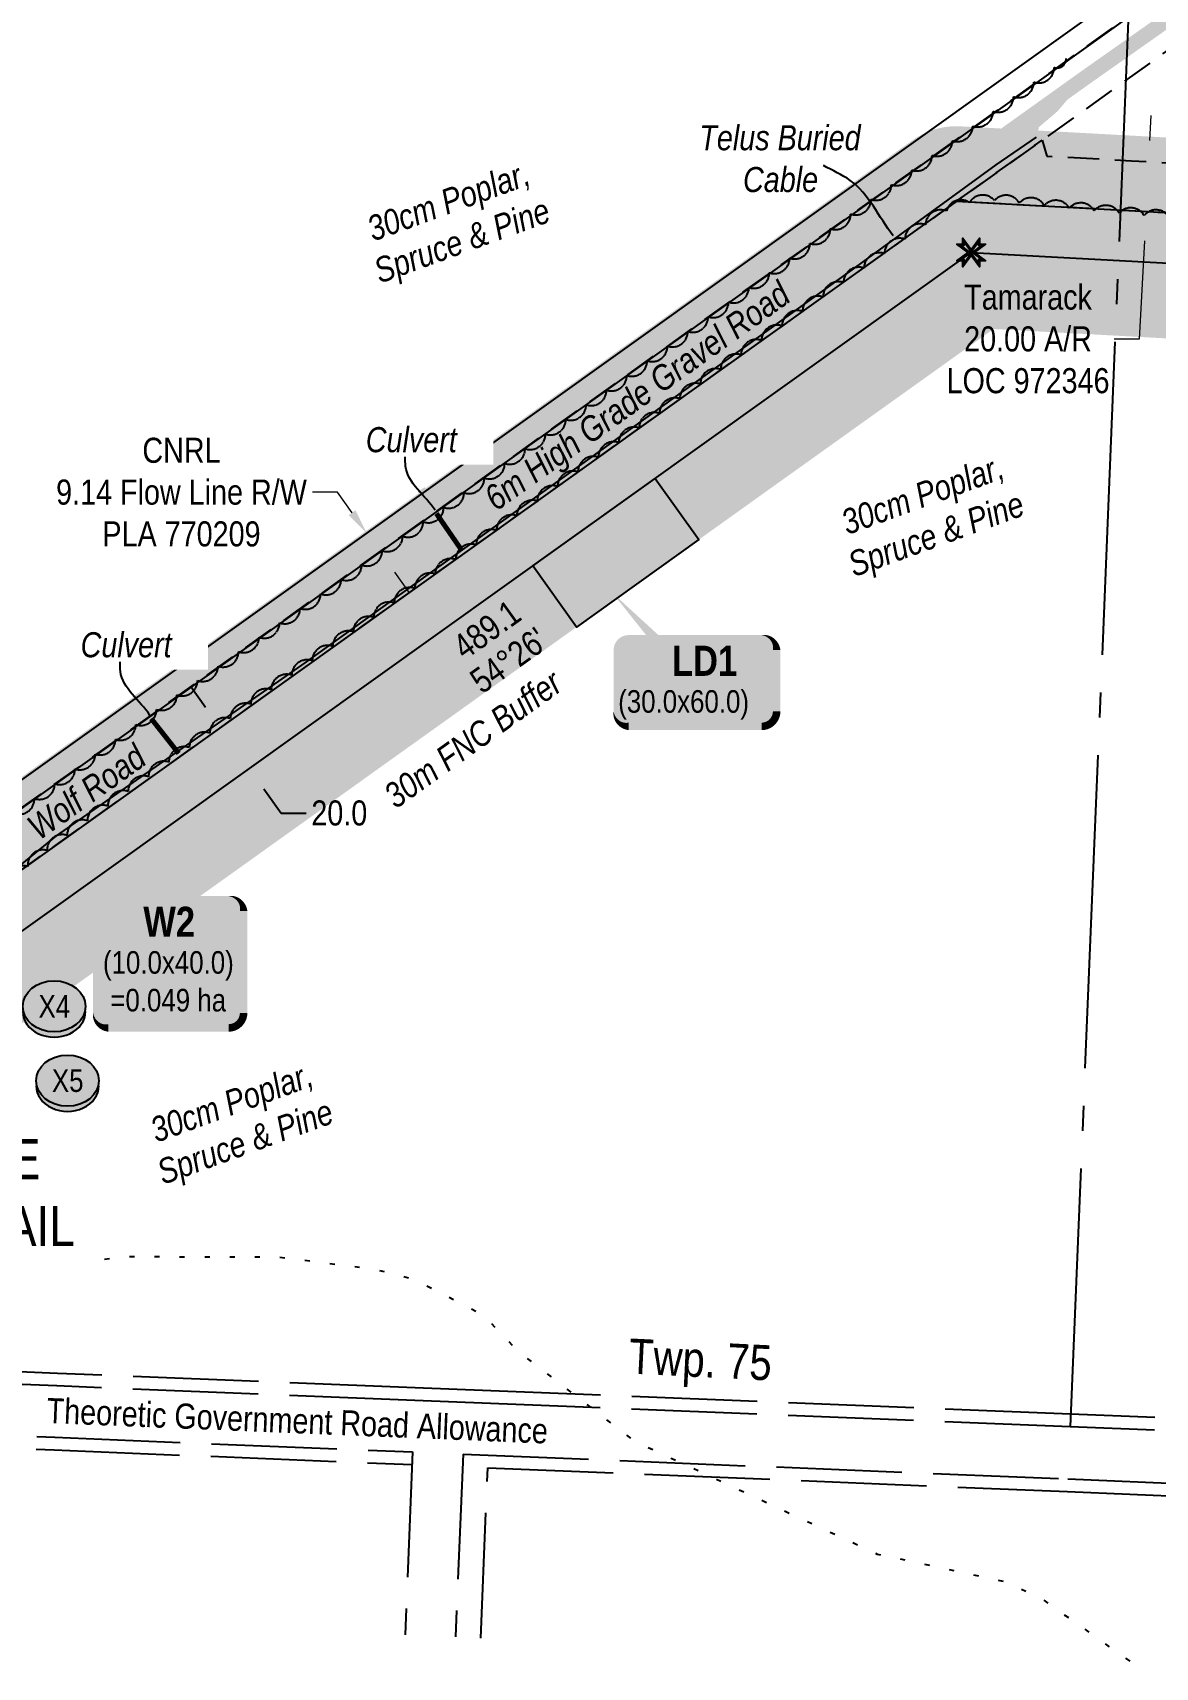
# Model space of a CAD drawing. Extents: x 316540 to 320825, y 6149619 to 6152593.
# Drawn here: x 317863 to 318311, y 6149748 to 6150400 of the extents above; entities that cross this region are included whole.
import ezdxf
from ezdxf.enums import TextEntityAlignment as Align

# ---------------------------------------------------------------- set-up
doc = ezdxf.new("R2010")
doc.units = 0
doc.header["$LTSCALE"] = 5
doc.header["$PDSIZE"] = 0.5
for name, pattern in [('0', [1, 1, 0]), ('foc-ACCESSROAD', [3.75, 2.5, -1.25]), ('foc-QUARTERLINE', [33, 25, -3, 2, -3]), ('foc-UNSURVEYED', [12.5, 10, -2.5]), ('foc-WHEELTRACKS', [2, 0.4, -1.6])]:
    doc.linetypes.add(name, pattern=pattern)
for name, color, linetype, lineweight in [('AS-GENERAL', 48, 'Continuous', 18), ('C-AR-T', 13, 'Continuous', 9), ('F-RW-T', 190, 'Continuous', 9), ('T-TEXT', 48, 'Continuous', 18)]:
    doc.layers.add(name, color=color, linetype=linetype, lineweight=lineweight)
for name, color, linetype in [('AS-ROADS', 254, 'Continuous'), ('AS-TELEPHONE', 224, 'foc-TEL'), ('AS-TELEPHONE-T', 224, 'Continuous'), ('C-AR', 13, 'foc-ACCESSROAD'), ('D-TXT', 6, 'Continuous'), ('DETAIL-T', 7, 'Continuous'), ('F-AR', 190, 'foc-ACCESSROAD'), ('F-RW', 190, 'Continuous'), ('L-BD1', 253, 'Continuous'), ('L-MON', 1, 'Continuous'), ('L-ROAD-T', 7, 'Continuous'), ('L-SECQ', 8, 'foc-QUARTERLINE'), ('L-USEC', 7, 'foc-UNSURVEYED'), ('P-BUFFER-H 30m', 51, 'Continuous'), ('P-BUFFER-T', 40, 'Continuous'), ('P-CROSSINGS', 250, 'Continuous'), ('P-PROPOSED', 10, 'Continuous'), ('P-PROPOSED-H', 21, 'Continuous'), ('P-TEMP-BLOCKS', 250, 'Continuous'), ('P-TEMP-H', 41, 'Continuous'), ('P-TEMP_LOG DECK', 46, 'Continuous'), ('P-TXT', 4, 'Continuous'), ('T-BUSH', 110, '0'), ('T-BUSH-T', 110, 'Continuous'), ('T-WATER-P3', 160, 'foc-WHEELTRACKS')]:
    doc.layers.add(name, color=color, linetype=linetype)
doc.styles.add('80', font='ARIALN.TTF', dxfattribs={"height": 10})
doc.styles.add('80CG', font='ARIALN.TTF', dxfattribs={"height": 10})
doc.styles.add('80L', font='ARIALN.TTF', dxfattribs={"height": 10})
doc.styles.add('80LS', font='ARIALNI.TTF', dxfattribs={"height": 10})
doc.styles.add('BOLD', font='ARIALNB.TTF')
doc.styles.add('Crossing', font='ARIALN.TTF', dxfattribs={"height": 10})
doc.styles.add('foc-LtypeFont', font='ARIALN.TTF', dxfattribs={"height": 7.35})
doc.linetypes.add('foc-TEL', pattern='A,2,-1,["T",foc-LtypeFont,S=0.2,R=0,X=-0.425,Y=-0.75],-1.24,8', length=12.24)
doc.dimstyles.new('Compass 5 000', dxfattribs={"dimscale": 5, "dimtxt": 9, "dimasz": 2, "dimexe": 0.2, "dimexo": 0.0625, "dimgap": 0.5, "dimtad": 0, "dimtih": 1, "dimtoh": 1, "dimzin": 0, "dimdsep": 46, "dimtxsty": '80CG', "dimcen": 0.1, "dimse1": 1, "dimse2": 1, "dimclrd": 256, "dimclrt": 256, "dimaunit": 1, "dimadec": 4, "dimazin": 0, "dimtfac": 0.06, "dimtofl": 0, "dimtmove": 0, "dimatfit": 1, "dimfxl": 0.2, "dimtolj": 1, "dimtzin": 0, "dimlwd": -1, "dimarcsym": 0})

# ---------------------------------------------------------------- blocks, each defined once
blk = doc.blocks.new('*D23')
at = {"layer": 'Defpoints', "color": 0, "transparency": 16777216}
for p in [(318085.01, 6150263.69), (318090.32, 6150256.23), (317996.19, 6150200.45)]:
    blk.add_point(p, dxfattribs=at)
at = {"layer": 'F-RW-T', "transparency": 16777216}
for p, q in [((317984.59, 6150216.74), (317974.59, 6150216.74)), ((317990.39, 6150208.59), (317984.59, 6150216.74)), ((318007.3, 6150184.85), (318013.1, 6150176.7))]:
    blk.add_line(p, q, dxfattribs=at)
for points in [[(317991.75, 6150209.56), (317989.03, 6150207.63), (317996.19, 6150200.45)], [(318008.66, 6150185.81), (318005.94, 6150183.88), (318001.5, 6150192.99)]]:
    blk.add_solid(points, dxfattribs=at)
at = {"layer": 'F-RW-T', "transparency": 16777216, "insert": (317922.39, 6150216.74), "char_height": 10, "attachment_point": 5, "style": '80CG'}
blk.add_mtext('\\A1;CNRL\\P9.14 Flow Line R/W\\PPLA 770209', dxfattribs=at)
blk = doc.blocks.new('*D24')
at = {"layer": 'C-AR-T', "transparency": 16777216}
for p, q in [((318308.41, 6150356.98), (318308.95, 6150366.96)), ((318306.24, 6150316.98), (318304.11, 6150277.84)), ((318304.11, 6150277.84), (318294.11, 6150277.84))]:
    blk.add_line(p, q, dxfattribs=at)
for points in [[(318306.75, 6150357.07), (318310.08, 6150356.88), (318307.87, 6150346.99)], [(318304.57, 6150317.07), (318307.9, 6150316.89), (318306.78, 6150326.96)]]:
    blk.add_solid(points, dxfattribs=at)
at = {"layer": 'Defpoints', "color": 0, "transparency": 16777216}
for p in [(318286.56, 6150348.15), (318285.47, 6150328.12), (318306.78, 6150326.96)]:
    blk.add_point(p, dxfattribs=at)
at = {"layer": 'C-AR-T', "transparency": 16777216, "insert": (318259.81, 6150277.84), "char_height": 10, "attachment_point": 5, "style": '80CG'}
blk.add_mtext('\\A1;Tamarack\\P20.00 A/R\\PLOC 972346', dxfattribs=at)
blk = doc.blocks.new('*U29')
h = blk.add_hatch(color=191)
edge = h.paths.add_edge_path()
edge.add_line((-26.5, -17.92), (26.5, -17.92))
edge.add_arc((26.5, -11.92), 6, 270, 360)
edge.add_line((32.5, -11.92), (32.5, 12.5))
edge.add_arc((26.5, 12.5), 6, 0, 90)
edge.add_line((26.5, 18.5), (-26.5, 18.5))
edge.add_arc((-26.5, 12.5), 6, 90, 180)
edge.add_line((-32.5, 12.5), (-32.5, -11.92))
edge.add_arc((-26.5, -11.92), 6, 180, 270)
at = {"flags": 128}
blk.add_lwpolyline([(-32.91, 35.27, 0, 7.5, 0), (0, 0, 0, 0, 0)], format="xyseb", dxfattribs=at)
at = {"color": 250, "flags": 128}
blk.add_lwpolyline([(-26.5, -17.92, 3, 3, 0), (26.5, -17.92, 3, 3, 0.414214), (32.5, -11.92, 3, 3, 0), (32.5, 12.5, 3, 0, 0.414214), (26.5, 18.5, 0, 0, 0), (-26.5, 18.5, 0, 0, 0.414214), (-32.5, 12.5, 0, 0, 0), (-32.5, -11.92, 0, 3, 0.414214)], format="xyseb", close=True, dxfattribs=at)
at = {"color": 250}
for tag, p, height, style in [('TEMP_AREA_W1_001', (-9.21, 2.24), 12, 'BOLD'), ('ENTER_TEXT_001', (-30.66, -12.47), 9, '80')]:
    blk.add_attdef(tag, p, '', height=height, dxfattribs=dict(at, style=style))
blk = doc.blocks.new('xing2')
h = blk.add_hatch(color=50)
h.dxf.hatch_style = 1
edge = h.paths.add_edge_path()
edge.add_ellipse((0, 0), major_axis=(-12.5, 0), ratio=0.816297, start_angle=0, end_angle=360)
h = blk.add_hatch(color=250)
h.dxf.hatch_style = 1
edge = h.paths.add_edge_path()
edge.add_ellipse((0, -2.05), major_axis=(-12.5, 0), ratio=0.816297, start_angle=0, end_angle=180)
edge.add_line((12.5, -2.05), (12.5, 0))
edge.add_ellipse((0, 0), major_axis=(-12.5, 0), ratio=0.816297, start_angle=0, end_angle=180, ccw=False)
edge.add_line((-12.5, 0), (-12.5, -2.05))
at = {"color": 250}
blk.add_ellipse((0, 0), major_axis=(-12.5, 0), ratio=0.816297, dxfattribs=at)
blk.add_ellipse((0, -2.05), major_axis=(-12.5, 0), ratio=0.816297, start_param=0, end_param=3.141593, dxfattribs=at)
at = {"color": 250, "style": 'Crossing'}
blk.add_attdef('CROSSING', text='', height=9, dxfattribs=at).set_placement((0.09, 0.02), align=Align.MIDDLE_CENTER)
at = {"color": 250, "style": 'Crossing', "flags": 1}
for tag, p in [('OWNER', (0.09, -12.49)), ('DESCRIPTION', (0.09, -25.77)), ('LOCATION', (0.09, -39.3)), ('DWG_REF', (0.09, -52.84))]:
    blk.add_attdef(tag, text='', height=9, dxfattribs=at).set_placement(p, align=Align.MIDDLE_CENTER)
blk = doc.blocks.new('TEMP')
h = blk.add_hatch(color=255)
h.dxf.hatch_style = 1
h.paths.add_polyline_path([(0, 0.25), (-0.67, 1.15), (-0.67, 0.67), (-1.15, 0.67), (-0.25, 0), (-1.15, -0.67), (-0.67, -0.67), (-0.67, -1.15), (0, -0.25), (0.67, -1.15), (0.67, -0.67), (1.15, -0.67), (0.25, 0), (1.15, 0.67), (0.67, 0.67), (0.67, 1.15)])
h.paths.add_polyline_path([(0.57, 0.85), (0.57, 0.57), (0.85, 0.57), (0.08, 0), (0.85, -0.57), (0.57, -0.57), (0.57, -0.85), (0, -0.08), (-0.57, -0.85), (-0.57, -0.57), (-0.85, -0.57), (-0.08, 0), (-0.85, 0.57), (-0.57, 0.57), (-0.57, 0.85), (0, 0.08)], flags=16)
h = blk.add_hatch(color=1)
h.dxf.hatch_style = 1
h.paths.add_polyline_path([(0, 0.08), (-0.57, 0.85), (-0.57, 0.57), (-0.85, 0.57), (-0.08, 0), (-0.85, -0.57), (-0.57, -0.57), (-0.57, -0.85), (0, -0.08), (0.57, -0.85), (0.57, -0.57), (0.85, -0.57), (0.08, 0), (0.85, 0.57), (0.57, 0.57), (0.57, 0.85)])
at = {"color": 1}
for p, q in [((-0.08, 0), (0.08, 0)), ((0, 0.08), (0, -0.08))]:
    blk.add_line(p, q, dxfattribs=at)
at = {"color": 255, "flags": 128}
blk.add_lwpolyline([(-0.25, 0), (-1.15, 0.67), (-0.67, 0.67), (-0.67, 1.15), (0, 0.25), (0.67, 1.15), (0.67, 0.67), (1.15, 0.67), (0.25, 0), (1.15, -0.67), (0.67, -0.67), (0.67, -1.15), (0, -0.25), (-0.67, -1.15), (-0.67, -0.67), (-1.15, -0.67)], close=True, dxfattribs=at)
at = {"color": 1, "flags": 128}
blk.add_lwpolyline([(-0.08, 0), (-0.85, 0.57), (-0.57, 0.57), (-0.57, 0.85), (0, 0.08), (0.57, 0.85), (0.57, 0.57), (0.85, 0.57), (0.08, 0), (0.85, -0.57), (0.57, -0.57), (0.57, -0.85), (0, -0.08), (-0.57, -0.85), (-0.57, -0.57), (-0.85, -0.57)], close=True, dxfattribs=at)
blk = doc.blocks.new('*D42')
at = {"layer": 'Defpoints', "color": 0, "transparency": 16777216}
for p in [(318152.39, 6150276.34), (318164.02, 6150260.07), (317937.74, 6150122.83)]:
    blk.add_point(p, dxfattribs=at)
at = {"layer": 'P-TXT', "transparency": 16777216}
for p, q in [((317931.92, 6150130.96), (317926.1, 6150139.09)), ((317955.19, 6150098.43), (317962.08, 6150088.78)), ((317962.08, 6150088.78), (317972.08, 6150088.78))]:
    blk.add_line(p, q, dxfattribs=at)
for points in [[(317933.28, 6150131.93), (317930.56, 6150129.99), (317937.74, 6150122.83)], [(317956.54, 6150099.39), (317953.83, 6150097.46), (317949.37, 6150106.56)]]:
    blk.add_solid(points, dxfattribs=at)
at = {"layer": 'P-TXT', "transparency": 16777216, "insert": (317985.29, 6150088.78), "char_height": 10, "attachment_point": 5, "style": '80CG'}
blk.add_mtext('\\A1;20.0', dxfattribs=at)
blk = doc.blocks.new('*U43')
h = blk.add_hatch(color=191)
edge = h.paths.add_edge_path()
edge.add_line((-24, -34.1), (24, -34.1))
edge.add_arc((24, -28.1), 6, 270, 360)
edge.add_line((30, -28.1), (30, 12.5))
edge.add_arc((24, 12.5), 6, 0, 90)
edge.add_line((24, 18.5), (-24, 18.5))
edge.add_arc((-24, 12.5), 6, 90, 180)
edge.add_line((-30, 12.5), (-30, -28.1))
edge.add_arc((-24, -28.1), 6, 180, 270)
at = {"color": 250, "flags": 128}
blk.add_lwpolyline([(-24, -34.1, 3, 3, 0), (24, -34.1, 3, 3, 0.414214), (30, -28.1, 3, 3, 0), (30, 12.5, 3, 0, 0.414214), (24, 18.5, 0, 0, 0), (-24, 18.5, 0, 0, 0.414214), (-30, 12.5, 0, 0, 0), (-30, -28.1, 0, 3, 0.414214)], format="xyseb", close=True, dxfattribs=at)
at = {"flags": 128}
blk.add_lwpolyline([(-61.96, -3.09, 0, 7.5, 0), (0, 0, 0, 0, 0)], format="xyseb", dxfattribs=at)
at = {"color": 250}
for tag, p, height, style in [('TEMP_AREA_W1_001', (-9.21, 2.24), 12, 'BOLD'), ('ENTER_TEXT_001', (-30.66, -12.47), 9, '80')]:
    blk.add_attdef(tag, p, '', height=height, dxfattribs=dict(at, style=style))

msp = doc.modelspace()

# ---------------------------------------------------------------- hatches: boundary and pattern name
at = {"layer": 'AS-ROADS'}
h = msp.add_hatch(color=256, dxfattribs=at)
h.dxf.hatch_style = 1
h.paths.add_polyline_path([(318268.519, 6150336.214), (318287.763, 6150335.951), (318285.688, 6150342.032), (318274.73, 6150343.699), (318267.888, 6150346.427), (318262.996, 6150353.104), (318264.067, 6150362.273), (318271.482, 6150368.602), (318283.526, 6150382.732), (318216.62, 6150334.855), (318225.905, 6150336.165), (318232.407, 6150338.827), (318247.853, 6150338.875)])
at = {"layer": 'P-BUFFER-H 30m'}
h = msp.add_hatch(color=256, dxfattribs=at)
h.dxf.hatch_style = 1
edge = h.paths.add_edge_path()
edge.add_line((318513.295, 6150297.38), (318514.378, 6150317.348))
edge.add_arc((318484.426, 6150318.974), 29.997, 356.893617, 446.893617)
edge.add_line((318486.051, 6150348.927), (318232.852, 6150362.668))
edge.add_arc((318231.226, 6150332.715), 29.997, 86.893617, 125.570581)
edge.add_line((318213.777, 6150357.114), (317850.906, 6150097.606))
edge.add_line((317850.906, 6150097.606), (317819.499, 6150141.521))
edge.add_arc((317795.1, 6150124.072), 29.997, 35.570581, 51.270002)
edge.add_line((317813.868, 6150147.473), (317743.215, 6150204.137))
edge.add_line((317743.215, 6150204.137), (317679.55, 6150264.327))
edge.add_arc((317658.942, 6150242.529), 29.997, 46.607375, 87.924534)
edge.add_line((317660.028, 6150272.506), (317613.863, 6150274.179))
edge.add_arc((317612.777, 6150244.202), 29.997, 87.924534, 129.531124)
edge.add_line((317593.684, 6150267.338), (317531.868, 6150216.324))
edge.add_line((317531.868, 6150216.324), (317466.573, 6150176.125))
edge.add_line((317466.573, 6150176.125), (317294.231, 6150195.845))
edge.add_line((317294.231, 6150195.845), (317172.654, 6150233.281))
edge.add_arc((317163.826, 6150204.613), 29.997, 72.885502, 162.885502)
edge.add_line((317135.158, 6150213.44), (317129.273, 6150194.328))
edge.add_arc((317157.941, 6150185.5), 29.997, 162.885502, 252.885502)
edge.add_line((317149.114, 6150156.832), (317275.118, 6150118.033))
edge.add_arc((317283.946, 6150146.701), 29.997, 252.885502, 263.472381)
edge.add_line((317280.536, 6150116.899), (317474.653, 6150094.687))
edge.add_arc((317478.063, 6150124.49), 29.997, 263.472381, 301.618453)
edge.add_line((317493.789, 6150098.946), (317576.749, 6150150.02))
edge.add_arc((317561.023, 6150175.564), 29.997, 301.618453, 309.531124)
edge.add_line((317580.116, 6150152.428), (317629.948, 6150193.552))
edge.add_line((317629.948, 6150193.552), (317638.294, 6150193.25))
edge.add_line((317638.294, 6150193.25), (317689.741, 6150144.611))
edge.add_arc((317710.348, 6150166.409), 29.997, 226.607375, 231.270002)
edge.add_line((317691.581, 6150143.008), (317758.444, 6150089.383))
edge.add_line((317758.444, 6150089.383), (317814.923, 6150010.409))
edge.add_arc((317839.322, 6150027.858), 29.997, 215.570581, 305.570581)
edge.add_line((317856.771, 6150003.459), (318246.037, 6150281.843))
edge.add_line((318246.037, 6150281.843), (318481.716, 6150269.053))
edge.add_arc((318483.342, 6150299.005), 29.997, 266.893617, 356.893617)
at = {"layer": 'P-PROPOSED-H'}
h = msp.add_hatch(color=256, dxfattribs=at)
h.dxf.hatch_style = 1
h.paths.add_polyline_path([(318483.342, 6150299.005), (318484.426, 6150318.974), (318231.226, 6150332.715), (317843.956, 6150055.757), (317795.1, 6150124.072), (317723.495, 6150181.5), (317658.942, 6150242.529), (317612.777, 6150244.202), (317549.361, 6150191.868), (317473.467, 6150145.144), (317288.06, 6150166.359), (317163.826, 6150204.613), (317157.941, 6150185.5), (317283.946, 6150146.701), (317478.063, 6150124.49), (317561.023, 6150175.564), (317619.646, 6150223.942), (317650.683, 6150222.817), (317710.348, 6150166.409), (317780.438, 6150110.197), (317839.322, 6150027.858), (318237.15, 6150312.366)])
at = {"layer": 'P-TEMP-H'}
h = msp.add_hatch(color=256, dxfattribs=at)
h.dxf.hatch_style = 1
h.paths.add_polyline_path([(318111.196, 6150222.289), (318128.645, 6150197.89), (318079.846, 6150162.991), (318062.397, 6150187.391)])

# ---------------------------------------------------------------- linework, layer by layer
at = {"layer": 'AS-GENERAL', "const_width": 2, "flags": 128}
for points in [[(318033.961, 6150193.77), (318024.003, 6150208.254)], [(317921.275, 6150112.577), (317910.337, 6150126.471)]]:
    msp.add_lwpolyline(points, dxfattribs=at)
at = {"layer": 'AS-ROADS', "flags": 128}
for points, const_width in [([(318768.419, 6150728.015), (318753.607, 6150717.537), (318734.775, 6150704.046), (318715.98, 6150690.652), (318697.736, 6150677.49), (318679.034, 6150664.266), (318659.825, 6150650.589), (318640.811, 6150636.685), (318621.885, 6150622.956), (318603.407, 6150609.713), (318584.306, 6150596.137), (318564.885, 6150582.439), (318545.569, 6150568.656), (318526.387, 6150554.973), (318506.862, 6150541.033), (318486.836, 6150526.625), (318467.311, 6150512.663), (318448.069, 6150499.066), (318429.604, 6150485.811), (318411.883, 6150473.116), (318283.526, 6150382.732)], 5.999), ([(317741.766, 6149939.139), (317767.834, 6149977.986), (317803.555, 6150026.744), (317833.154, 6150058.076), (317866.101, 6150083.952), (317918.355, 6150122.14), (318030.336, 6150202.099), (318139.694, 6150279.549), (318216.62, 6150334.855), (318283.526, 6150382.732)], 5.999), ([(318381.916, 6150330.384), (318395.503, 6150323.815), (318410.88, 6150306.156), (318427.776, 6150284.778), (318443.521, 6150278.889), (318461.053, 6150287.625), (318466.008, 6150305.789), (318461.979, 6150327.083), (318446.804, 6150338.098), (318423.12, 6150337.888), (318392.645, 6150331.197), (318381.916, 6150330.384), (318327.25, 6150335.829), (318270.769, 6150340.384)], 6)]:
    msp.add_lwpolyline(points, dxfattribs=dict(at, const_width=const_width))
at = {"layer": 'AS-TELEPHONE', "flags": 128}
msp.add_lwpolyline([(317804.225, 6150015.085), (317804.23, 6150015.091), (317822.577, 6150035.221), (317848.03, 6150059.769), (317872.588, 6150079.729), (317971.672, 6150148.694), (318085.316, 6150230.327), (318189.713, 6150305.389), (318247.167, 6150347.318), (318263.239, 6150358.302)], dxfattribs=at)
at = {"layer": 'C-AR', "flags": 128}
msp.add_lwpolyline([(318342.764, 6150326.662), (318231.226, 6150332.715), (318265.388, 6150357.146), (318267.239, 6150350.788), (318300.994, 6150348.947), (318343.843, 6150346.631), (318342.764, 6150326.662)], close=True, dxfattribs=at)
at = {"layer": 'F-AR', "flags": 128}
for points in [[(317619.419, 6149778.547), (317809.29, 6150055.557), (318748.793, 6150727.445)], [(318781.166, 6150726.006), (317824.07, 6150041.536), (317643.089, 6149777.496)]]:
    msp.add_lwpolyline(points, dxfattribs=at)
at = {"layer": 'F-RW'}
for points in [[(317608.666, 6149779.024), (317802.663, 6150062.053), (318734.001, 6150728.103)], [(318748.793, 6150727.445), (317809.284, 6150055.547), (317619.419, 6149778.547)]]:
    msp.add_lwpolyline(points, dxfattribs=at)
at = {"layer": 'L-SECQ'}
msp.add_line((318308.091, 6150606.506), (318276.577, 6149844.033), dxfattribs=at)
at = {"layer": 'L-USEC'}
for p, q in [((317872.951, 6149865.362), (317615.959, 6149875.736)), ((317872.748, 6149860.336), (317615.756, 6149870.711)), ((318015.379, 6149854.578), (317872.748, 6149860.336)), ((318015.582, 6149859.603), (317872.951, 6149865.362)), ((318045.73, 6149858.386), (318015.582, 6149859.603)), ((318045.527, 6149853.36), (318015.379, 6149854.578)), ((318276.577, 6149844.033), (318045.527, 6149853.36)), ((318276.779, 6149849.058), (318045.73, 6149858.386)), ((317614.909, 6149850.48), (317871.895, 6149839.891)), ((318435.299, 6149842.657), (318276.779, 6149849.058)), ((317614.702, 6149845.455), (317871.688, 6149834.866)), ((317871.895, 6149839.891), (318014.523, 6149834.015)), ((318435.096, 6149837.632), (318276.577, 6149844.033)), ((317871.688, 6149834.866), (318014.315, 6149828.99)), ((318014.523, 6149834.015), (318011.506, 6149761.145)), ((318034.62, 6149833.187), (318031.601, 6149760.253)), ((318034.62, 6149833.187), (318275.712, 6149823.253)), ((318041.649, 6149759.807), (318044.462, 6149827.748)), ((318044.462, 6149827.748), (318275.505, 6149818.228)), ((318275.712, 6149823.253), (318434.228, 6149816.721)), ((318275.505, 6149818.228), (318434.021, 6149811.696))]:
    msp.add_line(p, q, dxfattribs=at)
at = {"layer": 'P-TEMP_LOG DECK', "flags": 128}
msp.add_lwpolyline([(318111.196, 6150222.289), (318128.645, 6150197.89), (318079.846, 6150162.991), (318062.397, 6150187.391)], close=True, dxfattribs=at)
at = {"layer": 'T-BUSH', "flags": 128}
for points in [[(317912.431, 6150130.15, 0.5205671), (317920.608, 6150135.904, 0.5205671), (317928.785, 6150141.659, 0.5205671), (317936.962, 6150147.413, 0.5205671), (317945.14, 6150153.167, 0.5205671), (317953.317, 6150158.922, 0.5205671), (317961.494, 6150164.676, 0.5205671), (317969.671, 6150170.43, 0.5205671), (317977.849, 6150176.184, 0.5205671), (317986.026, 6150181.939, 0.5205671), (317994.203, 6150187.693, 0.5205671), (318002.38, 6150193.447, 0.5205671), (318010.557, 6150199.202, 0.5205671), (318018.735, 6150204.956, 0.5205671), (318026.901, 6150210.726, 0.5205671), (318035.011, 6150216.574, 0.5205671), (318043.121, 6150222.423, 0.5205671), (318051.231, 6150228.271, 0.5205671), (318059.341, 6150234.12, 0.5205671), (318067.451, 6150239.968, 0.5205671), (318075.561, 6150245.817, 0.5205671), (318083.672, 6150251.665, 0.5205671), (318091.782, 6150257.513, 0.5205671), (318099.892, 6150263.362, 0.5205671), (318108.002, 6150269.21, 0.5205671), (318116.112, 6150275.059, 0.5205671), (318124.222, 6150280.907, 0.5205671), (318132.332, 6150286.756, 0.5205671), (318140.442, 6150292.604, 0.5205671), (318148.553, 6150298.453, 0.5205671), (318156.663, 6150304.301, 0.5205671), (318164.773, 6150310.15, 0.5205671), (318172.883, 6150315.998, 0.5205671), (318180.993, 6150321.847, 0.5205671), (318189.103, 6150327.695, 0.5205671), (318197.213, 6150333.544, 0.5205671), (318205.324, 6150339.392, 0.5205671), (318213.434, 6150345.24, 0.5205671), (318221.544, 6150351.089, 0.5205671), (318229.654, 6150356.937, 0.5205671), (318237.764, 6150362.786, 0.5205671), (318245.874, 6150368.634, 0.5205671), (318253.984, 6150374.483, 0.5205671), (318262.094, 6150380.331, 0.5205671), (318270.205, 6150386.18, 0.5205671), (318275.027, 6150389.657, 0.5205671)], [(318370.001, 6150298.782, 0.5205671), (318370.853, 6150308.744, 0.5205671), (318371.705, 6150318.707, 0.5205671), (318365.935, 6150322.992, 0.5205671), (318355.959, 6150323.672, 0.5205671), (318345.983, 6150324.352, 0.5205671), (318336.007, 6150325.032, 0.5205671), (318326.032, 6150325.712, 0.5205671), (318316.056, 6150326.392, 0.5205671), (318306.08, 6150327.073, 0.5205671), (318296.128, 6150328.032, 0.5205671), (318286.179, 6150329.032, 0.5205671), (318276.23, 6150330.031, 0.5205671), (318266.284, 6150331.059, 0.5205671), (318256.339, 6150332.092, 0.5205671), (318246.392, 6150333.047, 0.5205671), (318236.426, 6150332.245, 0.5205671), (318227.287, 6150328.919, 0.5205671), (318218.931, 6150323.436, 0.5205671), (318210.763, 6150317.669, 0.5205671), (318202.595, 6150311.901, 0.5205671), (318194.427, 6150306.134, 0.5205671), (318186.259, 6150300.367, 0.5205671), (318178.091, 6150294.599, 0.5205671), (318169.923, 6150288.832, 0.5205671), (318161.755, 6150283.065, 0.5205671), (318153.587, 6150277.297, 0.5205671), (318145.419, 6150271.53, 0.5205671), (318137.294, 6150265.702, 0.5205671), (318129.172, 6150259.87, 0.5205671), (318121.05, 6150254.038, 0.5205671), (318112.929, 6150248.205, 0.5205671), (318104.807, 6150242.373, 0.5205671), (318096.685, 6150236.54, 0.5205671), (318088.564, 6150230.708, 0.5205671), (318080.442, 6150224.875, 0.5205671), (318072.32, 6150219.043, 0.5205671), (318064.199, 6150213.211, 0.5205671), (318056.077, 6150207.378, 0.5205671), (318047.955, 6150201.546, 0.5205671), (318039.834, 6150195.713, 0.5205671), (318031.691, 6150189.91, 0.5205671), (318023.523, 6150184.143, 0.5205671), (318015.354, 6150178.377, 0.5205671), (318007.185, 6150172.61, 0.5205671), (317999.017, 6150166.844, 0.5205671), (317990.848, 6150161.078, 0.5205671), (317982.679, 6150155.311, 0.5205671), (317974.511, 6150149.545, 0.5205671), (317966.342, 6150143.778, 0.5205671), (317958.173, 6150138.012, 0.5205671), (317950.005, 6150132.246, 0.5205671), (317941.836, 6150126.479, 0.5205671), (317933.667, 6150120.713, 0.5205671), (317925.499, 6150114.946, 0.5205671), (317917.374, 6150109.119, 0.5205671), (317909.257, 6150103.279, 0.5205671), (317901.14, 6150097.44, 0.5205671), (317893.023, 6150091.601, 0.5205671), (317884.907, 6150085.762, 0.5205671), (317876.79, 6150079.922, 0.5205671), (317868.807, 6150073.91, 0.5205671), (317861.11, 6150067.528, 0.5205671), (317853.413, 6150061.145, 0.5205671), (317845.716, 6150054.762, 0.5205671), (317838.239, 6150048.141, 0.5205671), (317831.247, 6150040.993, 0.5205671), (317824.255, 6150033.845, 0.5205671), (317817.263, 6150026.698, 0.5205671), (317810.272, 6150019.55, 0.5205671), (317804.384, 6150011.475, 0.5205671), (317798.553, 6150003.352, 0.5205671), (317792.722, 6149995.229, 0.5205671), (317786.891, 6149987.107, 0.5205671), (317781.059, 6149978.984, 0.5205671), (317775.261, 6149970.839, 0.5205671), (317769.681, 6149962.542, 0.5205671), (317764.101, 6149954.244, 0.5205671), (317758.521, 6149945.947, 0.5205671), (317750.44, 6149933.93, 0.5205671)], [(317733.93, 6149944.912, 0.5205671), (317739.494, 6149953.22, 0.5205671), (317745.057, 6149961.528, 0.5205671), (317750.621, 6149969.836, 0.5205671), (317756.185, 6149978.144, 0.5205671), (317761.814, 6149986.408, 0.5205671), (317767.576, 6149994.579, 0.5205671), (317773.338, 6150002.751, 0.5205671), (317779.1, 6150010.923, 0.5205671), (317784.862, 6150019.095, 0.5205671), (317790.624, 6150027.266, 0.5205671), (317796.533, 6150035.318, 0.5205671), (317803.392, 6150042.594, 0.5205671), (317810.251, 6150049.869, 0.5205671), (317817.109, 6150057.145, 0.5205671), (317823.968, 6150064.42, 0.5205671), (317831.754, 6150070.659, 0.5205671), (317839.756, 6150076.654, 0.5205671), (317847.758, 6150082.649, 0.5205671), (317855.761, 6150088.644, 0.5205671), (317863.796, 6150094.594, 0.5205671), (317871.868, 6150100.496, 0.5205671), (317879.94, 6150106.397, 0.5205671), (317888.012, 6150112.298, 0.5205671), (317896.083, 6150118.199, 0.5205671), (317904.155, 6150124.101, 0.5205671), (317912.387, 6150130.119, 0.5205671)]]:
    msp.add_lwpolyline(points, format="xyb", dxfattribs=at)
at = {"layer": 'T-WATER-P3', "color": 48, "flags": 128}
msp.add_lwpolyline([(317096.033, 6149921.378), (317098.353, 6149910.813), (317127.453, 6149878.788), (317145.119, 6149876.137), (317158.084, 6149868.845), (317193.494, 6149842.645), (317201.14, 6149828.894), (317215.201, 6149820.655), (317233.283, 6149817.924), (317246.849, 6149824.023), (317251.347, 6149840.17), (317264.938, 6149845.488), (317295.549, 6149833.755), (317307.126, 6149824.854), (317325.274, 6149802.297), (317337.043, 6149793.689), (317354.98, 6149791.745), (317419.059, 6149807.913), (317463.186, 6149825.154), (317501.492, 6149848.759), (317522.837, 6149868.042), (317541.718, 6149888.453), (317554.187, 6149896.751), (317567.699, 6149902.972), (317616.171, 6149914.268), (317634.532, 6149916.44), (317673.064, 6149913.09), (317703.521, 6149901.964), (317720.482, 6149898.273), (317739.771, 6149897.105), (317810.231, 6149906.04), (317865.476, 6149908.163), (317901.334, 6149911.945), (317960.669, 6149911.798), (317998.482, 6149907.108), (318015.181, 6149902.941), (318042.508, 6149888.775), (318056.408, 6149874.258), (318102.413, 6149838.656), (318117.621, 6149831.573), (318199.718, 6149793.33), (318251.075, 6149782.228), (318265.207, 6149775.542), (318301.705, 6149749.592), (318304.402, 6149748.146)], dxfattribs=at)

# ---------------------------------------------------------------- block references
at = {"layer": 'L-MON', "color": 2, "xscale": 4.999468349999995, "yscale": 4.999468349999995, "zscale": 4.999468349999995}
msp.add_blockref('TEMP', (318237.15, 6150312.366), dxfattribs=at)
at = {"layer": 'P-CROSSINGS', "color": 5, "xscale": 0.99989367, "yscale": 0.99989367, "zscale": 0.99989367}
for p, values in [((317871.623, 6150011.713), {'CROSSING': 'X4'}), ((317876.96, 6149982.085), {'CROSSING': 'X5'})]:
    msp.add_blockref('xing2', p, dxfattribs=at).add_auto_attribs(values)
at = {"layer": 'P-TEMP-BLOCKS', "color": 6, "xscale": 0.99989367, "yscale": 0.99989367, "zscale": 0.99989367}
msp.add_blockref('*U29', (318127.113, 6150141.291), dxfattribs=at).add_auto_attribs({'TEMP_AREA_W1_001': 'LD1', 'ENTER_TEXT_001': '(30.0x60.0)'})
at = {"layer": 'P-TEMP-BLOCKS', "color": 6}
ref = msp.add_blockref('*U43', (317917.165, 6150037.211), dxfattribs=dict(at, xscale=0.99989367, yscale=0.99989367, zscale=0.99989367))
ref.add_attrib('TEMP_AREA_W1_001', 'W2', (317907.18, 6150039.455), dxfattribs={"layer": '0', "color": 250, "height": 11.9987, "style": 'BOLD'})
ref.add_attrib('ENTER_TEXT_001', '(10.0x40.0)', (317891.092, 6150024.742), dxfattribs={"layer": '0', "color": 250, "height": 8.99904, "style": '80'})
ref.add_attrib('ENTER_TEXT_002', '=0.049 ha', (317894.032, 6150009.707), dxfattribs={"layer": '0', "color": 250, "height": 8.999, "style": '80'})

# ---------------------------------------------------------------- texts
at = {"layer": 'AS-TELEPHONE-T', "insert": (318124.209, 6150363.131), "char_height": 9.99894, "attachment_point": 1, "style": '80L'}
msp.add_mtext_dynamic_manual_height_columns('\\pi4.5908;{\\fArial Narrow|b0|i1|c0|p34;Telus Buried \\P\\pi22.01;Cable}', width=72.61956, gutter_width=50, heights=[0], dxfattribs=at)
at = {"layer": 'D-TXT', "color": 3, "insert": (318101.083, 6149879.289), "char_height": 14, "attachment_point": 1, "rotation": 357.187616, "style": '80L'}
msp.add_mtext_dynamic_manual_height_columns('Twp. 75', width=101.3954, gutter_width=47.5, heights=[0], dxfattribs=at)
at = {"layer": 'L-BD1', "color": 6, "style": '80L'}
for s, p in [('489.1', (318044.053, 6150161.979)), ("54°26'", (318052.777, 6150149.779))]:
    msp.add_text(s, height=9.9989, rotation=35.5706, dxfattribs=at).set_placement(p, align=Align.MIDDLE)
at = {"layer": 'L-ROAD-T', "style": '80L'}
msp.add_text('Theoretic Government Road Allowance', height=9.99884, rotation=357.640592, dxfattribs=at).set_placement((317968.561, 6149846.472), align=Align.MIDDLE_CENTER)
at = {"layer": 'P-BUFFER-T', "insert": (318001.988, 6150098.378), "char_height": 9.99345, "attachment_point": 1, "rotation": 35.570581, "style": '80L'}
msp.add_mtext_dynamic_manual_height_columns('{\\fArial Narrow|b0|i1|c0|p34;30m FNC Buffer}', width=83.80572, gutter_width=50, heights=[0], dxfattribs=at)
at = {"layer": 'T-TEXT', "style": '80LS'}
msp.add_text('Wolf Road', height=9.9988, rotation=35.532677, dxfattribs=at).set_placement((317884.526, 6150097.279), align=Align.MIDDLE_CENTER)

# ---------------------------------------------------------------- dimensions: what is measured, and where the dimension line sits
at = {"layer": 'C-AR-T'}
dim = msp.add_linear_dim(base=(318306.781, 6150326.962), p1=(318286.558, 6150348.147), p2=(318285.47, 6150328.12), angle=266.89097, text='Tamarack\\P20.00 A/R\\PLOC 972346', dimstyle='Compass 5 000', dxfattribs=at)
dim.commit()
dim.dimension.update_dxf_attribs({"geometry": '*D24', "text_midpoint": (318259.813, 6150277.842), "dimtype": 161})

# ---------------------------------------------------------------- leaders
at = {"layer": 'AS-TELEPHONE-T', "path_type": 1}
msp.add_leader([(318206.052, 6150319.035), (318188.972, 6150341.083), (318178.296, 6150347.01)], dimstyle='Compass 5 000', override={"dimgap": 0.5, "dimtad": 0}, dxfattribs=at)

# ---------------------------------------------------------------- next in the draw order: texts
at = {"layer": 'DETAIL-T', "color": 3, "insert": (317847.832, 6149924.132), "char_height": 15.9983, "width": 63.62936, "attachment_point": 5, "style": '80CG', "bg_fill": 3, "box_fill_scale": 1.5, "bg_fill_color": 256, "bg_fill_transparency": 0}
msp.add_mtext("SEE\\PDETAIL 'B'", dxfattribs=at)
at = {"layer": 'T-BUSH-T', "insert": (317905.496, 6149965.412), "char_height": 9.99778, "attachment_point": 1, "rotation": 20, "style": '80LS', "bg_fill": 2}
msp.add_mtext_dynamic_manual_height_columns('\\pi3.6718;30cm Poplar,\\P\\pi0.45965;Spruce & Pine ', width=73.03834, gutter_width=50, heights=[0], dxfattribs=at)
at = {"layer": 'T-TEXT', "char_height": 9.99778, "attachment_point": 1, "style": '80L', "bg_fill": 2}
for insert in [(317985.715, 6150242.718), (317872.048, 6150160.935)]:
    msp.add_mtext_dynamic_manual_height_columns('\\pi10.146;{\\fArial Narrow|b0|i1|c0|p34;Culvert}', width=55.97346, gutter_width=50, heights=[0], dxfattribs=dict(at, insert=insert))

# ---------------------------------------------------------------- next in the draw order: linework, layer by layer
at = {"layer": 'P-PROPOSED', "flags": 128}
msp.add_lwpolyline([(318483.342, 6150299.005), (318484.426, 6150318.974), (318231.226, 6150332.715), (317843.956, 6150055.757), (317795.1, 6150124.072), (317723.495, 6150181.5), (317658.942, 6150242.529), (317612.777, 6150244.202), (317549.361, 6150191.868), (317473.467, 6150145.144), (317288.06, 6150166.359), (317163.826, 6150204.613), (317157.941, 6150185.5), (317283.946, 6150146.701), (317478.063, 6150124.49), (317561.023, 6150175.564), (317619.646, 6150223.942), (317650.683, 6150222.817), (317710.348, 6150166.409), (317780.438, 6150110.197), (317839.322, 6150027.858), (318237.15, 6150312.366), (318483.342, 6150299.005)], close=True, dxfattribs=at)

# ---------------------------------------------------------------- next in the draw order: texts
at = {"layer": 'T-TEXT', "style": '80LS'}
msp.add_text('6m High Grade Gravel Road', height=9.99884, rotation=35.532677, dxfattribs=at).set_placement((318103.96, 6150255.21), align=Align.MIDDLE_CENTER)

# ---------------------------------------------------------------- next in the draw order: dimensions: what is measured, and where the dimension line sits
at = {"layer": 'F-RW-T'}
dim = msp.add_linear_dim(base=(317996.191, 6150200.448), p1=(318090.319, 6150256.231), p2=(318085.011, 6150263.686), angle=125.450127, text='CNRL\\P9.14 Flow Line R/W\\PPLA 770209', dimstyle='Compass 5 000', dxfattribs=at)
dim.commit()
dim.dimension.update_dxf_attribs({"geometry": '*D23', "text_midpoint": (317922.392, 6150216.74), "dimtype": 161})
at = {"layer": 'P-TXT', "color": 3}
dim = msp.add_linear_dim(base=(317937.737, 6150122.825), p1=(318164.024, 6150260.07), p2=(318152.391, 6150276.336), angle=125.570581, text='20.0', dimstyle='Compass 5 000', dxfattribs=at)
dim.commit()
dim.dimension.update_dxf_attribs({"geometry": '*D42', "text_midpoint": (317985.288, 6150088.784), "dimtype": 161})

# ---------------------------------------------------------------- next in the draw order: leaders
at = {"layer": 'T-TEXT', "path_type": 1}
for points in [[(318023.507, 6150209.561), (318011.718, 6150227.087), (318011.571, 6150230.916)], [(317909.841, 6150127.779), (317898.051, 6150145.304), (317897.904, 6150149.133)]]:
    msp.add_leader(points, dimstyle='Compass 5 000', override={"dimgap": 0.5, "dimtad": 0}, dxfattribs=at)

# ---------------------------------------------------------------- next in the draw order: texts
at = {"layer": 'T-BUSH-T', "char_height": 9.99778, "attachment_point": 1, "rotation": 20, "style": '80LS', "bg_fill": 2}
for insert in [(317991.906, 6150324.814), (318180.894, 6150207.765)]:
    msp.add_mtext_dynamic_manual_height_columns('\\pi3.6718;30cm Poplar,\\P\\pi0.45965;Spruce & Pine ', width=73.03834, gutter_width=50, heights=[0], dxfattribs=dict(at, insert=insert))

doc.saveas('drawing.dxf')
